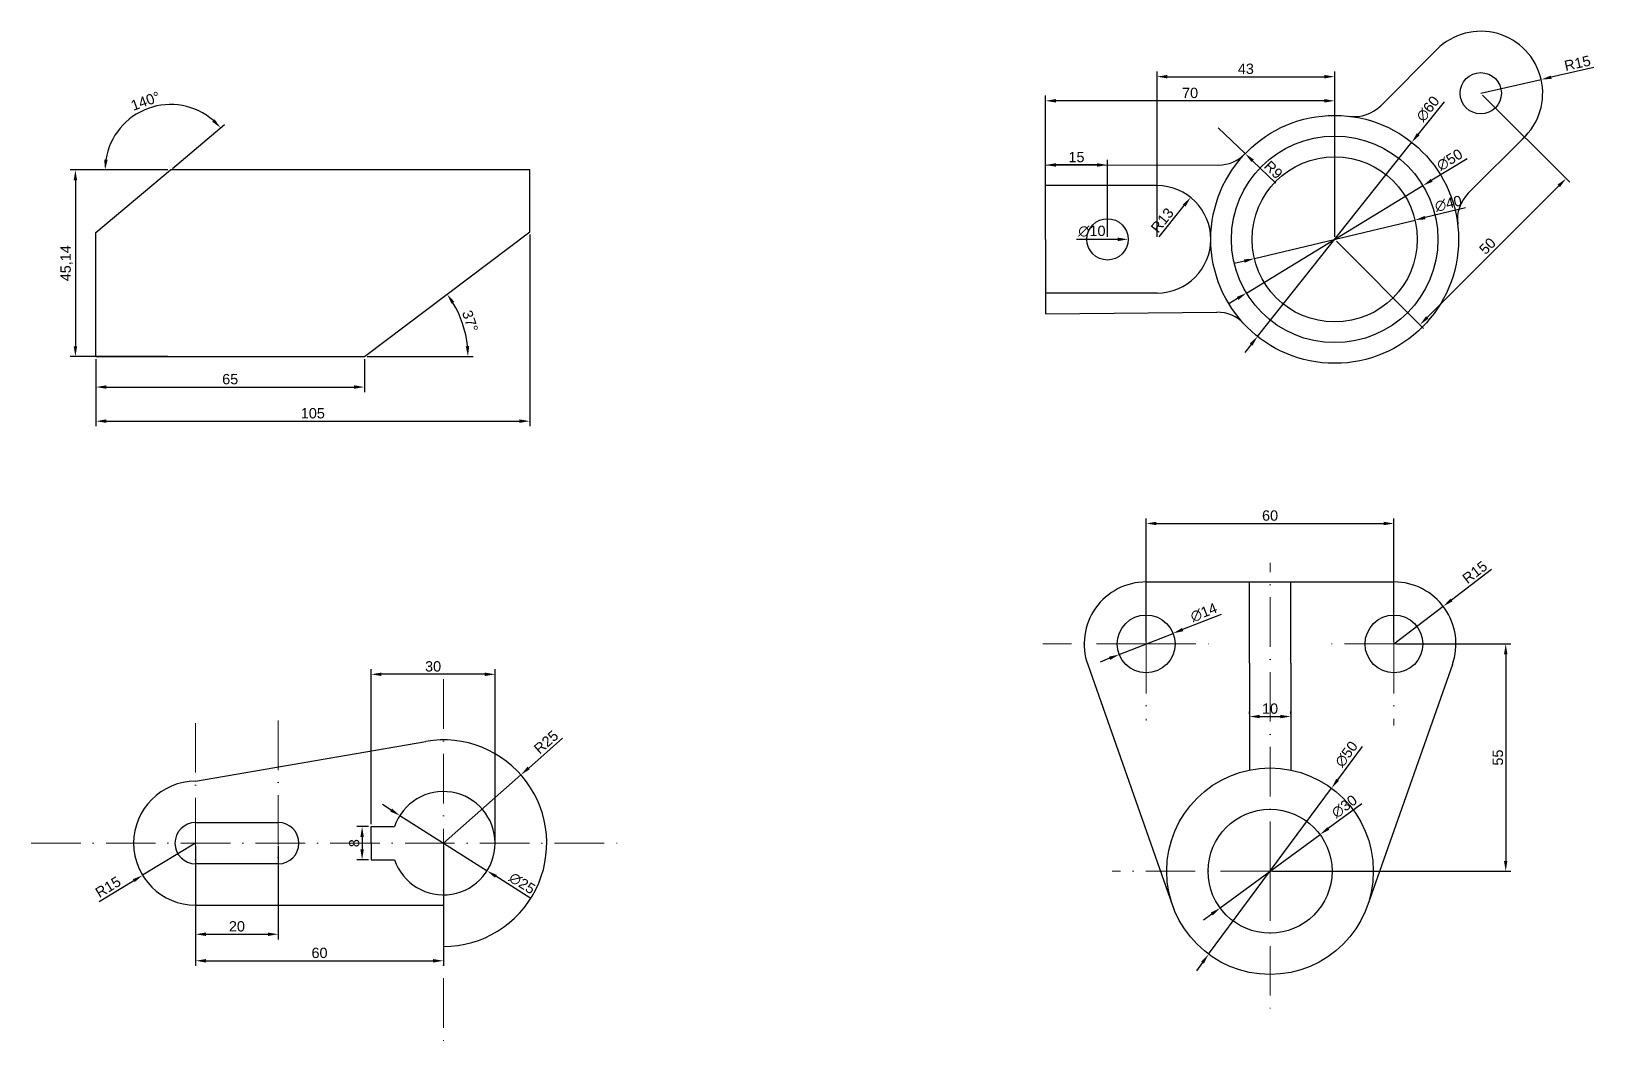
# Model space of a CAD drawing. Header units: millimetres. Extents: x 2742 to 3251, y 847 to 2358.
# Drawn here: x 2748.1 to 3126.3, y 1540.3 to 1786.3 of the extents above; entities that cross this region are included whole.
import ezdxf

# ---------------------------------------------------------------- set-up
doc = ezdxf.new("R2010")
doc.units = ezdxf.units.MM
doc.linetypes.add('ACAD_ISO10W100', pattern=[18, 12, -3, 0, -3])
doc.layers.add('eksen çizgisi', color=1, linetype='ACAD_ISO10W100', lineweight=15)
doc.layers.add('ölçülendirme', color=2, linetype='Continuous', lineweight=15)
doc.styles.get("Standard").update_dxf_attribs({"font": 'arial.ttf'})
doc.dimstyles.new('ISO-25', dxfattribs={"dimtxt": 2.5, "dimasz": 2.5, "dimexe": 1.25, "dimexo": 0.625, "dimtad": 1, "dimtxsty": 'Standard', "dimcen": 2.5, "dimadec": 0, "dimazin": 0, "dimtfac": 1, "dimtmove": 0, "dimatfit": 3, "dimfxl": 1, "dimarcsym": 0})

# ---------------------------------------------------------------- blocks, each defined once
blk = doc.blocks.new('*D230')
at = {"layer": 'Defpoints', "color": 0, "transparency": 16777216}
for p in [(2868.73, 1737.72), (2853.21, 1712.93), (2763.73, 1707.58), (2828.73, 1707.58), (2828.73, 1707.58)]:
    blk.add_point(p, dxfattribs=at)
at = {"layer": 'ölçülendirme', "color": 0, "lineweight": -2, "transparency": 16777216}
blk.add_line((2829.36, 1707.58), (2855.04, 1707.58), dxfattribs=at)
blk.add_arc((2828.73, 1707.58), 25.06, 5.7185, 31.2815, dxfattribs=at)
at = {"layer": 'ölçülendirme', "color": 0, "transparency": 16777216}
for points in [[(2849.8, 1720.36), (2850.49, 1720.83), (2848.75, 1722.66)], [(2854.08, 1710.1), (2853.25, 1710.06), (2853.79, 1707.58)]]:
    blk.add_solid(points, dxfattribs=at)
at = {"layer": 'ölçülendirme', "color": 0, "transparency": 16777216, "insert": (2854.3, 1716.14), "char_height": 2.5, "attachment_point": 5, "rotation": 288.5}
blk.add_mtext('37°', dxfattribs=at)
blk = doc.blocks.new('*D231')
at = {"layer": 'Defpoints', "color": 0, "transparency": 16777216}
for p in [(2782.7, 1768.54), (2781.78, 1752.72), (2781.78, 1752.72), (2868.73, 1752.72), (2763.73, 1737.58)]:
    blk.add_point(p, dxfattribs=at)
at = {"layer": 'ölçülendirme', "color": 0, "lineweight": -2, "transparency": 16777216}
for p, q in [((2782.26, 1753.12), (2794.88, 1763.71)), ((2781.15, 1752.72), (2764.68, 1752.72))]:
    blk.add_line(p, q, dxfattribs=at)
blk.add_arc((2781.78, 1752.72), 15.85, 49.0491, 170.9509, dxfattribs=at)
at = {"layer": 'ölçülendirme', "color": 0, "transparency": 16777216}
for points in [[(2792.46, 1764.98), (2791.87, 1764.4), (2793.92, 1762.91)], [(2766.55, 1755.18), (2765.72, 1755.25), (2765.93, 1752.72)]]:
    blk.add_solid(points, dxfattribs=at)
at = {"layer": 'ölçülendirme', "color": 0, "transparency": 16777216, "insert": (2775.71, 1769.4), "char_height": 2.5, "attachment_point": 5, "rotation": 20}
blk.add_mtext('140°', dxfattribs=at)
blk = doc.blocks.new('*D232')
at = {"layer": 'Defpoints', "color": 0, "transparency": 16777216}
for p in [(2781.78, 1752.72), (2758.75, 1707.58), (2781.78, 1707.58)]:
    blk.add_point(p, dxfattribs=at)
at = {"layer": 'ölçülendirme', "color": 0, "lineweight": -2, "transparency": 16777216}
for p, q in [((2781.15, 1752.72), (2757.5, 1752.72)), ((2758.75, 1750.22), (2758.75, 1710.08)), ((2781.15, 1707.58), (2757.5, 1707.58))]:
    blk.add_line(p, q, dxfattribs=at)
at = {"layer": 'ölçülendirme', "color": 0, "transparency": 16777216}
for points in [[(2758.33, 1750.22), (2759.17, 1750.22), (2758.75, 1752.72)], [(2758.33, 1710.08), (2759.17, 1710.08), (2758.75, 1707.58)]]:
    blk.add_solid(points, dxfattribs=at)
at = {"layer": 'ölçülendirme', "color": 0, "transparency": 16777216, "insert": (2756.62, 1730.15), "char_height": 2.5, "attachment_point": 5, "rotation": 90}
blk.add_mtext('45,14', dxfattribs=at)
blk = doc.blocks.new('*D143')
at = {"layer": 'Defpoints', "color": 0, "transparency": 16777216}
for p in [(2763.73, 1707.58), (2828.73, 1707.58), (2828.73, 1700.19)]:
    blk.add_point(p, dxfattribs=at)
at = {"layer": 'ölçülendirme', "color": 0, "lineweight": -2, "transparency": 16777216}
for p, q in [((2763.73, 1706.96), (2763.73, 1698.94)), ((2828.73, 1706.96), (2828.73, 1698.94)), ((2766.23, 1700.19), (2826.23, 1700.19))]:
    blk.add_line(p, q, dxfattribs=at)
at = {"layer": 'ölçülendirme', "color": 0, "transparency": 16777216}
for points in [[(2766.23, 1700.61), (2766.23, 1699.78), (2763.73, 1700.19)], [(2826.23, 1700.61), (2826.23, 1699.78), (2828.73, 1700.19)]]:
    blk.add_solid(points, dxfattribs=at)
at = {"layer": 'ölçülendirme', "color": 0, "transparency": 16777216, "insert": (2796.23, 1702.09), "char_height": 2.5, "attachment_point": 5}
blk.add_mtext('65', dxfattribs=at)
blk = doc.blocks.new('*D144')
at = {"layer": 'Defpoints', "color": 0, "transparency": 16777216}
for p in [(2868.73, 1737.72), (2763.73, 1707.58), (2868.73, 1691.94)]:
    blk.add_point(p, dxfattribs=at)
at = {"layer": 'ölçülendirme', "color": 0, "lineweight": -2, "transparency": 16777216}
for p, q in [((2868.73, 1737.1), (2868.73, 1690.69)), ((2763.73, 1706.96), (2763.73, 1690.69)), ((2766.23, 1691.94), (2866.23, 1691.94))]:
    blk.add_line(p, q, dxfattribs=at)
at = {"layer": 'ölçülendirme', "color": 0, "transparency": 16777216}
for points in [[(2766.23, 1692.36), (2766.23, 1691.52), (2763.73, 1691.94)], [(2866.23, 1692.36), (2866.23, 1691.52), (2868.73, 1691.94)]]:
    blk.add_solid(points, dxfattribs=at)
at = {"layer": 'ölçülendirme', "color": 0, "transparency": 16777216, "insert": (2816.23, 1693.84), "char_height": 2.5, "attachment_point": 5}
blk.add_mtext('105', dxfattribs=at)
blk = doc.blocks.new('*D233')
at = {"layer": 'Defpoints', "color": 0, "transparency": 16777216}
for p in [(2787.85, 1589.81), (2775.02, 1582.04)]:
    blk.add_point(p, dxfattribs=at)
at = {"layer": 'ölçülendirme', "color": 0, "lineweight": -2, "transparency": 16777216}
for p, q in [((2787.85, 1589.81), (2775.02, 1582.04)), ((2764.54, 1575.7), (2772.88, 1580.75))]:
    blk.add_line(p, q, dxfattribs=at)
at = {"layer": 'ölçülendirme', "color": 0, "transparency": 16777216}
blk.add_solid([(2772.66, 1581.1), (2773.1, 1580.39), (2775.02, 1582.04)], dxfattribs=at)
at = {"layer": 'ölçülendirme', "color": 0, "transparency": 16777216, "insert": (2766.66, 1579.2), "char_height": 2.5, "attachment_point": 5, "rotation": 31.1814}
blk.add_mtext('R15', dxfattribs=at)
blk = doc.blocks.new('*D234')
at = {"layer": 'Defpoints', "color": 0, "transparency": 16777216}
for p in [(2866.6, 1606.34), (2847.85, 1589.81)]:
    blk.add_point(p, dxfattribs=at)
at = {"layer": 'ölçülendirme', "color": 0, "lineweight": -2, "transparency": 16777216}
for p, q in [((2876.69, 1615.24), (2868.48, 1608)), ((2847.85, 1589.81), (2866.6, 1606.34))]:
    blk.add_line(p, q, dxfattribs=at)
at = {"layer": 'ölçülendirme', "color": 0, "transparency": 16777216}
blk.add_solid([(2868.2, 1608.31), (2868.75, 1607.69), (2866.6, 1606.34)], dxfattribs=at)
at = {"layer": 'ölçülendirme', "color": 0, "transparency": 16777216, "insert": (2872.71, 1614.27), "char_height": 2.5, "attachment_point": 5, "rotation": 41.4147}
blk.add_mtext('R25', dxfattribs=at)
blk = doc.blocks.new('*D235')
at = {"layer": 'Defpoints', "color": 0, "transparency": 16777216}
for p in [(2837.29, 1596.49), (2858.42, 1583.13)]:
    blk.add_point(p, dxfattribs=at)
at = {"layer": 'ölçülendirme', "color": 0, "lineweight": -2, "transparency": 16777216}
for p, q in [((2835.17, 1597.82), (2833.06, 1599.16)), ((2837.29, 1596.49), (2858.42, 1583.13)), ((2869.04, 1576.41), (2860.53, 1581.79))]:
    blk.add_line(p, q, dxfattribs=at)
at = {"layer": 'ölçülendirme', "color": 0, "transparency": 16777216}
for points in [[(2835.4, 1598.18), (2834.95, 1597.47), (2837.29, 1596.49)], [(2860.75, 1582.14), (2860.31, 1581.44), (2858.42, 1583.13)]]:
    blk.add_solid(points, dxfattribs=at)
at = {"layer": 'ölçülendirme', "color": 0, "transparency": 16777216, "insert": (2866.9, 1580.1), "char_height": 2.5, "attachment_point": 5, "rotation": 327.6919}
blk.add_mtext('∅25', dxfattribs=at)
blk = doc.blocks.new('*D236')
at = {"layer": 'Defpoints', "color": 0, "transparency": 16777216}
for p in [(2787.85, 1589.81), (2807.85, 1589.81), (2807.85, 1567.77)]:
    blk.add_point(p, dxfattribs=at)
at = {"layer": 'ölçülendirme', "color": 0, "lineweight": -2, "transparency": 16777216}
for p, q in [((2787.85, 1589.18), (2787.85, 1566.52)), ((2807.85, 1589.18), (2807.85, 1566.52)), ((2790.35, 1567.77), (2805.35, 1567.77))]:
    blk.add_line(p, q, dxfattribs=at)
at = {"layer": 'ölçülendirme', "color": 0, "transparency": 16777216}
for points in [[(2790.35, 1568.19), (2790.35, 1567.35), (2787.85, 1567.77)], [(2805.35, 1568.19), (2805.35, 1567.35), (2807.85, 1567.77)]]:
    blk.add_solid(points, dxfattribs=at)
at = {"layer": 'ölçülendirme', "color": 0, "transparency": 16777216, "insert": (2797.85, 1569.67), "char_height": 2.5, "attachment_point": 5}
blk.add_mtext('20', dxfattribs=at)
blk = doc.blocks.new('*D237')
at = {"layer": 'Defpoints', "color": 0, "transparency": 16777216}
for p in [(2787.85, 1589.81), (2847.85, 1589.81), (2847.85, 1561.35)]:
    blk.add_point(p, dxfattribs=at)
at = {"layer": 'ölçülendirme', "color": 0, "lineweight": -2, "transparency": 16777216}
for p, q in [((2787.85, 1589.18), (2787.85, 1560.1)), ((2847.85, 1589.18), (2847.85, 1560.1)), ((2790.35, 1561.35), (2845.35, 1561.35))]:
    blk.add_line(p, q, dxfattribs=at)
at = {"layer": 'ölçülendirme', "color": 0, "transparency": 16777216}
for points in [[(2790.35, 1561.76), (2790.35, 1560.93), (2787.85, 1561.35)], [(2845.35, 1561.76), (2845.35, 1560.93), (2847.85, 1561.35)]]:
    blk.add_solid(points, dxfattribs=at)
at = {"layer": 'ölçülendirme', "color": 0, "transparency": 16777216, "insert": (2817.85, 1563.25), "char_height": 2.5, "attachment_point": 5}
blk.add_mtext('60', dxfattribs=at)
blk = doc.blocks.new('*D238')
at = {"layer": 'Defpoints', "color": 0, "transparency": 16777216}
for p in [(2830.35, 1593.81), (2828.15, 1585.81), (2830.35, 1585.81)]:
    blk.add_point(p, dxfattribs=at)
at = {"layer": 'ölçülendirme', "color": 0, "lineweight": -2, "transparency": 16777216}
for p, q in [((2829.73, 1593.81), (2826.9, 1593.81)), ((2828.15, 1591.31), (2828.15, 1588.31)), ((2829.73, 1585.81), (2826.9, 1585.81))]:
    blk.add_line(p, q, dxfattribs=at)
at = {"layer": 'ölçülendirme', "color": 0, "transparency": 16777216}
for points in [[(2827.74, 1591.31), (2828.57, 1591.31), (2828.15, 1593.81)], [(2827.74, 1588.31), (2828.57, 1588.31), (2828.15, 1585.81)]]:
    blk.add_solid(points, dxfattribs=at)
at = {"layer": 'ölçülendirme', "color": 0, "transparency": 16777216, "insert": (2826.25, 1589.81), "char_height": 2.5, "attachment_point": 5, "rotation": 90}
blk.add_mtext('8', dxfattribs=at)
blk = doc.blocks.new('*D160')
at = {"layer": 'Defpoints', "color": 0, "transparency": 16777216}
for p in [(2830.35, 1630.68), (2830.35, 1593.81), (2860.35, 1589.81)]:
    blk.add_point(p, dxfattribs=at)
at = {"layer": 'ölçülendirme', "color": 0, "lineweight": -2, "transparency": 16777216}
for p, q in [((2830.35, 1594.43), (2830.35, 1631.93)), ((2857.85, 1630.68), (2832.85, 1630.68)), ((2860.35, 1590.43), (2860.35, 1631.93))]:
    blk.add_line(p, q, dxfattribs=at)
at = {"layer": 'ölçülendirme', "color": 0, "transparency": 16777216}
for points in [[(2832.85, 1631.1), (2832.85, 1630.26), (2830.35, 1630.68)], [(2857.85, 1631.1), (2857.85, 1630.26), (2860.35, 1630.68)]]:
    blk.add_solid(points, dxfattribs=at)
at = {"layer": 'ölçülendirme', "color": 0, "transparency": 16777216, "insert": (2845.35, 1632.58), "char_height": 2.5, "attachment_point": 5}
blk.add_mtext('30', dxfattribs=at)
blk = doc.blocks.new('*D247')
at = {"layer": 'Defpoints', "color": 0, "transparency": 16777216}
for p in [(3113.59, 1774.61), (3098.96, 1771.29)]:
    blk.add_point(p, dxfattribs=at)
at = {"layer": 'ölçülendirme', "color": 0, "lineweight": -2, "transparency": 16777216}
for p, q in [((3098.96, 1771.29), (3113.59, 1774.61)), ((3126.32, 1777.5), (3116.03, 1775.17))]:
    blk.add_line(p, q, dxfattribs=at)
at = {"layer": 'ölçülendirme', "color": 0, "transparency": 16777216}
blk.add_solid([(3115.93, 1775.57), (3116.12, 1774.76), (3113.59, 1774.61)], dxfattribs=at)
at = {"layer": 'ölçülendirme', "color": 0, "transparency": 16777216, "insert": (3122.37, 1778.55), "char_height": 2.5, "attachment_point": 5, "rotation": 12.7895}
blk.add_mtext('R15', dxfattribs=at)
blk = doc.blocks.new('*D248')
at = {"layer": 'Defpoints', "color": 0, "transparency": 16777216}
for p in [(3028.74, 1746.08), (3020.6, 1735.94)]:
    blk.add_point(p, dxfattribs=at)
at = {"layer": 'ölçülendirme', "color": 0, "lineweight": -2, "transparency": 16777216}
blk.add_line((3021.09, 1736.54), (3027.17, 1744.13), dxfattribs=at)
at = {"layer": 'ölçülendirme', "color": 0, "transparency": 16777216}
blk.add_solid([(3026.85, 1744.39), (3027.5, 1743.87), (3028.74, 1746.08)], dxfattribs=at)
at = {"layer": 'ölçülendirme', "color": 0, "transparency": 16777216, "insert": (3021.87, 1740.55), "char_height": 2.5, "attachment_point": 5, "rotation": 51.2766}
blk.add_mtext('R13', dxfattribs=at)
blk = doc.blocks.new('*D249')
at = {"layer": 'Defpoints', "color": 0, "transparency": 16777216}
for p in [(3035.43, 1762.91), (3041.93, 1756.68)]:
    blk.add_point(p, dxfattribs=at)
at = {"layer": 'ölçülendirme', "color": 0, "lineweight": -2, "transparency": 16777216}
for p, q in [((3035.43, 1762.91), (3041.93, 1756.68)), ((3049.36, 1749.57), (3043.74, 1754.95))]:
    blk.add_line(p, q, dxfattribs=at)
at = {"layer": 'ölçülendirme', "color": 0, "transparency": 16777216}
blk.add_solid([(3044.03, 1755.25), (3043.45, 1754.65), (3041.93, 1756.68)], dxfattribs=at)
at = {"layer": 'ölçülendirme', "color": 0, "transparency": 16777216, "insert": (3048.77, 1752.77), "char_height": 2.5, "attachment_point": 5, "rotation": 316.2499}
blk.add_mtext('R9', dxfattribs=at)
blk = doc.blocks.new('*D250')
at = {"layer": 'Defpoints', "color": 0, "transparency": 16777216}
for p in [(3003.6, 1735.94), (3013.6, 1735.94)]:
    blk.add_point(p, dxfattribs=at)
at = {"layer": 'ölçülendirme', "color": 0, "lineweight": -2, "transparency": 16777216}
blk.add_line((3001.06, 1735.94), (3011.1, 1735.94), dxfattribs=at)
at = {"layer": 'ölçülendirme', "color": 0, "transparency": 16777216}
blk.add_solid([(3011.1, 1736.35), (3011.1, 1735.52), (3013.6, 1735.94)], dxfattribs=at)
at = {"layer": 'ölçülendirme', "color": 0, "transparency": 16777216, "insert": (3004.83, 1737.91), "char_height": 2.5, "attachment_point": 5}
blk.add_mtext('∅10', dxfattribs=at)
blk = doc.blocks.new('*D251')
at = {"layer": 'Defpoints', "color": 0, "transparency": 16777216}
for p in [(3083.05, 1740.61), (3044.16, 1731.27)]:
    blk.add_point(p, dxfattribs=at)
at = {"layer": 'ölçülendirme', "color": 0, "lineweight": -2, "transparency": 16777216}
for p, q in [((3044.16, 1731.27), (3083.05, 1740.61)), ((3095.25, 1743.53), (3085.48, 1741.19)), ((3041.73, 1730.68), (3039.3, 1730.1))]:
    blk.add_line(p, q, dxfattribs=at)
at = {"layer": 'ölçülendirme', "color": 0, "transparency": 16777216}
for points in [[(3085.39, 1741.6), (3085.58, 1740.78), (3083.05, 1740.61)], [(3041.63, 1731.09), (3041.82, 1730.28), (3044.16, 1731.27)]]:
    blk.add_solid(points, dxfattribs=at)
at = {"layer": 'ölçülendirme', "color": 0, "transparency": 16777216, "insert": (3091.12, 1744.57), "char_height": 2.5, "attachment_point": 5, "rotation": 13.5021}
blk.add_mtext('∅40', dxfattribs=at)
blk = doc.blocks.new('*D252')
at = {"layer": 'Defpoints', "color": 0, "transparency": 16777216}
for p in [(3084.97, 1748.93), (3042.24, 1722.95)]:
    blk.add_point(p, dxfattribs=at)
at = {"layer": 'ölçülendirme', "color": 0, "lineweight": -2, "transparency": 16777216}
for p, q in [((3095.68, 1755.44), (3087.1, 1750.22)), ((3042.24, 1722.95), (3084.97, 1748.93)), ((3040.11, 1721.65), (3037.97, 1720.35))]:
    blk.add_line(p, q, dxfattribs=at)
at = {"layer": 'ölçülendirme', "color": 0, "transparency": 16777216}
for points in [[(3086.89, 1750.58), (3087.32, 1749.87), (3084.97, 1748.93)], [(3039.89, 1722), (3040.32, 1721.29), (3042.24, 1722.95)]]:
    blk.add_solid(points, dxfattribs=at)
at = {"layer": 'ölçülendirme', "color": 0, "transparency": 16777216, "insert": (3091.44, 1755.17), "char_height": 2.5, "attachment_point": 5, "rotation": 31.3024}
blk.add_mtext('∅50', dxfattribs=at)
blk = doc.blocks.new('*D253')
at = {"layer": 'Defpoints', "color": 0, "transparency": 16777216}
for p in [(3082.27, 1759.42), (3044.94, 1712.45)]:
    blk.add_point(p, dxfattribs=at)
at = {"layer": 'ölçülendirme', "color": 0, "lineweight": -2, "transparency": 16777216}
for p, q in [((3090.07, 1769.24), (3083.82, 1761.38)), ((3044.94, 1712.45), (3082.27, 1759.42)), ((3043.38, 1710.49), (3041.83, 1708.54))]:
    blk.add_line(p, q, dxfattribs=at)
at = {"layer": 'ölçülendirme', "color": 0, "transparency": 16777216}
for points in [[(3083.5, 1761.64), (3084.15, 1761.12), (3082.27, 1759.42)], [(3043.06, 1710.75), (3043.71, 1710.23), (3044.94, 1712.45)]]:
    blk.add_solid(points, dxfattribs=at)
at = {"layer": 'ölçülendirme', "color": 0, "transparency": 16777216, "insert": (3086.18, 1767.52), "char_height": 2.5, "attachment_point": 5, "rotation": 51.5267}
blk.add_mtext('∅60', dxfattribs=at)
blk = doc.blocks.new('*D148')
at = {"layer": 'Defpoints', "color": 0, "transparency": 16777216}
for p in [(3098.96, 1771.29), (3119.61, 1750.64), (3063.6, 1735.94)]:
    blk.add_point(p, dxfattribs=at)
at = {"layer": 'ölçülendirme', "color": 0, "lineweight": -2, "transparency": 16777216}
for p, q in [((3099.4, 1770.85), (3120.5, 1749.76)), ((3086.02, 1717.05), (3117.84, 1748.87)), ((3064.05, 1735.49), (3085.14, 1714.4))]:
    blk.add_line(p, q, dxfattribs=at)
at = {"layer": 'ölçülendirme', "color": 0, "transparency": 16777216}
for points in [[(3117.55, 1749.17), (3118.14, 1748.58), (3119.61, 1750.64)], [(3085.73, 1717.35), (3086.32, 1716.76), (3084.26, 1715.28)]]:
    blk.add_solid(points, dxfattribs=at)
at = {"layer": 'ölçülendirme', "color": 0, "transparency": 16777216, "insert": (3100.59, 1734.31), "char_height": 2.5, "attachment_point": 5, "rotation": 45}
blk.add_mtext('50', dxfattribs=at)
blk = doc.blocks.new('*D254')
at = {"layer": 'Defpoints', "color": 0, "transparency": 16777216}
for p in [(2993.6, 1753.93), (2993.6, 1735.94), (3008.6, 1735.94)]:
    blk.add_point(p, dxfattribs=at)
at = {"layer": 'ölçülendirme', "color": 0, "lineweight": -2, "transparency": 16777216}
for p, q in [((2993.6, 1736.56), (2993.6, 1755.18)), ((3008.6, 1736.56), (3008.6, 1755.18)), ((3006.1, 1753.93), (2996.1, 1753.93))]:
    blk.add_line(p, q, dxfattribs=at)
at = {"layer": 'ölçülendirme', "color": 0, "transparency": 16777216}
for points in [[(2996.1, 1754.35), (2996.1, 1753.52), (2993.6, 1753.93)], [(3006.1, 1754.35), (3006.1, 1753.52), (3008.6, 1753.93)]]:
    blk.add_solid(points, dxfattribs=at)
at = {"layer": 'ölçülendirme', "color": 0, "transparency": 16777216, "insert": (3001.1, 1755.83), "char_height": 2.5, "attachment_point": 5}
blk.add_mtext('15', dxfattribs=at)
blk = doc.blocks.new('*D149')
at = {"layer": 'Defpoints', "color": 0, "transparency": 16777216}
for p in [(2993.6, 1769.46), (2993.6, 1735.94), (3063.6, 1735.94)]:
    blk.add_point(p, dxfattribs=at)
at = {"layer": 'ölçülendirme', "color": 0, "lineweight": -2, "transparency": 16777216}
for p, q in [((2993.6, 1736.56), (2993.6, 1770.71)), ((3063.6, 1736.56), (3063.6, 1770.71)), ((3061.1, 1769.46), (2996.1, 1769.46))]:
    blk.add_line(p, q, dxfattribs=at)
at = {"layer": 'ölçülendirme', "color": 0, "transparency": 16777216}
for points in [[(2996.1, 1769.88), (2996.1, 1769.04), (2993.6, 1769.46)], [(3061.1, 1769.88), (3061.1, 1769.04), (3063.6, 1769.46)]]:
    blk.add_solid(points, dxfattribs=at)
at = {"layer": 'ölçülendirme', "color": 0, "transparency": 16777216, "insert": (3028.6, 1771.36), "char_height": 2.5, "attachment_point": 5}
blk.add_mtext('70', dxfattribs=at)
blk = doc.blocks.new('*D150')
at = {"layer": 'Defpoints', "color": 0, "transparency": 16777216}
for p in [(3063.6, 1775.3), (3020.6, 1735.94), (3063.6, 1735.94)]:
    blk.add_point(p, dxfattribs=at)
at = {"layer": 'ölçülendirme', "color": 0, "lineweight": -2, "transparency": 16777216}
for p, q in [((3020.6, 1736.56), (3020.6, 1776.55)), ((3023.1, 1775.3), (3061.1, 1775.3)), ((3063.6, 1736.56), (3063.6, 1776.55))]:
    blk.add_line(p, q, dxfattribs=at)
at = {"layer": 'ölçülendirme', "color": 0, "transparency": 16777216}
for points in [[(3023.1, 1775.72), (3023.1, 1774.88), (3020.6, 1775.3)], [(3061.1, 1775.72), (3061.1, 1774.88), (3063.6, 1775.3)]]:
    blk.add_solid(points, dxfattribs=at)
at = {"layer": 'ölçülendirme', "color": 0, "transparency": 16777216, "insert": (3042.1, 1777.2), "char_height": 2.5, "attachment_point": 5}
blk.add_mtext('43', dxfattribs=at)
blk = doc.blocks.new('*D255')
at = {"layer": 'Defpoints', "color": 0, "transparency": 16777216}
for p in [(3077.96, 1667.17), (3017.96, 1638.03), (3077.96, 1638.03)]:
    blk.add_point(p, dxfattribs=at)
at = {"layer": 'ölçülendirme', "color": 0, "lineweight": -2, "transparency": 16777216}
for p, q in [((3017.96, 1638.65), (3017.96, 1668.42)), ((3077.96, 1638.65), (3077.96, 1668.42)), ((3020.46, 1667.17), (3075.46, 1667.17))]:
    blk.add_line(p, q, dxfattribs=at)
at = {"layer": 'ölçülendirme', "color": 0, "transparency": 16777216}
for points in [[(3020.46, 1667.59), (3020.46, 1666.76), (3017.96, 1667.17)], [(3075.46, 1667.59), (3075.46, 1666.76), (3077.96, 1667.17)]]:
    blk.add_solid(points, dxfattribs=at)
at = {"layer": 'ölçülendirme', "color": 0, "transparency": 16777216, "insert": (3047.96, 1669.08), "char_height": 2.5, "attachment_point": 5}
blk.add_mtext('60', dxfattribs=at)
blk = doc.blocks.new('*D256')
at = {"layer": 'Defpoints', "color": 0, "transparency": 16777216}
for p in [(3077.96, 1638.03), (3047.96, 1583.03), (3105.01, 1583.03)]:
    blk.add_point(p, dxfattribs=at)
at = {"layer": 'ölçülendirme', "color": 0, "lineweight": -2, "transparency": 16777216}
for p, q in [((3078.58, 1638.03), (3106.26, 1638.03)), ((3105.01, 1635.53), (3105.01, 1585.53)), ((3048.58, 1583.03), (3106.26, 1583.03))]:
    blk.add_line(p, q, dxfattribs=at)
at = {"layer": 'ölçülendirme', "color": 0, "transparency": 16777216}
for points in [[(3104.59, 1635.53), (3105.42, 1635.53), (3105.01, 1638.03)], [(3104.59, 1585.53), (3105.42, 1585.53), (3105.01, 1583.03)]]:
    blk.add_solid(points, dxfattribs=at)
at = {"layer": 'ölçülendirme', "color": 0, "transparency": 16777216, "insert": (3103.11, 1610.53), "char_height": 2.5, "attachment_point": 5, "rotation": 90}
blk.add_mtext('55', dxfattribs=at)
blk = doc.blocks.new('*D257')
at = {"layer": 'Defpoints', "color": 0, "transparency": 16777216}
for p in [(3024.47, 1640.59), (3011.44, 1635.46)]:
    blk.add_point(p, dxfattribs=at)
at = {"layer": 'ölçülendirme', "color": 0, "lineweight": -2, "transparency": 16777216}
for p, q in [((3036.14, 1645.18), (3026.8, 1641.5)), ((3011.44, 1635.46), (3024.47, 1640.59)), ((3009.12, 1634.55), (3006.79, 1633.63))]:
    blk.add_line(p, q, dxfattribs=at)
at = {"layer": 'ölçülendirme', "color": 0, "transparency": 16777216}
for points in [[(3026.65, 1641.89), (3026.95, 1641.11), (3024.47, 1640.59)], [(3008.96, 1634.94), (3009.27, 1634.16), (3011.44, 1635.46)]]:
    blk.add_solid(points, dxfattribs=at)
at = {"layer": 'ölçülendirme', "color": 0, "transparency": 16777216, "insert": (3031.91, 1645.63), "char_height": 2.5, "attachment_point": 5, "rotation": 21.4718}
blk.add_mtext('∅14', dxfattribs=at)
blk = doc.blocks.new('*D258')
at = {"layer": 'Defpoints', "color": 0, "transparency": 16777216}
for p in [(3060.05, 1591.9), (3035.87, 1574.15)]:
    blk.add_point(p, dxfattribs=at)
at = {"layer": 'ölçülendirme', "color": 0, "lineweight": -2, "transparency": 16777216}
for p, q in [((3070.16, 1599.33), (3062.06, 1593.38)), ((3035.87, 1574.15), (3060.05, 1591.9)), ((3033.85, 1572.67), (3031.84, 1571.19))]:
    blk.add_line(p, q, dxfattribs=at)
at = {"layer": 'ölçülendirme', "color": 0, "transparency": 16777216}
for points in [[(3061.82, 1593.72), (3062.31, 1593.05), (3060.05, 1591.9)], [(3033.61, 1573), (3034.1, 1572.33), (3035.87, 1574.15)]]:
    blk.add_solid(points, dxfattribs=at)
at = {"layer": 'ölçülendirme', "color": 0, "transparency": 16777216, "insert": (3065.95, 1598.68), "char_height": 2.5, "attachment_point": 5, "rotation": 36.2912}
blk.add_mtext('∅30', dxfattribs=at)
blk = doc.blocks.new('*D259')
at = {"layer": 'Defpoints', "color": 0, "transparency": 16777216}
for p in [(3062.83, 1603.12), (3033.09, 1562.93)]:
    blk.add_point(p, dxfattribs=at)
at = {"layer": 'ölçülendirme', "color": 0, "lineweight": -2, "transparency": 16777216}
for p, q in [((3070.29, 1613.21), (3064.31, 1605.13)), ((3033.09, 1562.93), (3062.83, 1603.12)), ((3031.6, 1560.92), (3030.11, 1558.91))]:
    blk.add_line(p, q, dxfattribs=at)
at = {"layer": 'ölçülendirme', "color": 0, "transparency": 16777216}
for points in [[(3063.98, 1605.38), (3064.65, 1604.88), (3062.83, 1603.12)], [(3031.27, 1561.17), (3031.94, 1560.67), (3033.09, 1562.93)]]:
    blk.add_solid(points, dxfattribs=at)
at = {"layer": 'ölçülendirme', "color": 0, "transparency": 16777216, "insert": (3066.46, 1611.35), "char_height": 2.5, "attachment_point": 5, "rotation": 53.5042}
blk.add_mtext('∅50', dxfattribs=at)
blk = doc.blocks.new('*D260')
at = {"layer": 'Defpoints', "color": 0, "transparency": 16777216}
for p in [(3042.96, 1620.46), (3052.96, 1620.46), (3052.96, 1620.46)]:
    blk.add_point(p, dxfattribs=at)
at = {"layer": 'ölçülendirme', "color": 0, "lineweight": -2, "transparency": 16777216}
for p, q in [((3042.96, 1621.08), (3042.96, 1621.71)), ((3045.46, 1620.46), (3050.46, 1620.46)), ((3052.96, 1621.08), (3052.96, 1621.71))]:
    blk.add_line(p, q, dxfattribs=at)
at = {"layer": 'ölçülendirme', "color": 0, "transparency": 16777216}
for points in [[(3045.46, 1620.87), (3045.46, 1620.04), (3042.96, 1620.46)], [(3050.46, 1620.87), (3050.46, 1620.04), (3052.96, 1620.46)]]:
    blk.add_solid(points, dxfattribs=at)
at = {"layer": 'ölçülendirme', "color": 0, "transparency": 16777216, "insert": (3047.96, 1622.36), "char_height": 2.5, "attachment_point": 5}
blk.add_mtext('10', dxfattribs=at)
blk = doc.blocks.new('*D261')
at = {"layer": 'Defpoints', "color": 0, "transparency": 16777216}
for p in [(3089.88, 1647.13), (3077.96, 1638.03)]:
    blk.add_point(p, dxfattribs=at)
at = {"layer": 'ölçülendirme', "color": 0, "lineweight": -2, "transparency": 16777216}
for p, q in [((3101.57, 1656.06), (3091.87, 1648.65)), ((3077.96, 1638.03), (3089.88, 1647.13))]:
    blk.add_line(p, q, dxfattribs=at)
at = {"layer": 'ölçülendirme', "color": 0, "transparency": 16777216}
blk.add_solid([(3091.61, 1648.98), (3092.12, 1648.31), (3089.88, 1647.13)], dxfattribs=at)
at = {"layer": 'ölçülendirme', "color": 0, "transparency": 16777216, "insert": (3097.54, 1655.37), "char_height": 2.5, "attachment_point": 5, "rotation": 37.3663}
blk.add_mtext('R15', dxfattribs=at)

msp = doc.modelspace()

# ---------------------------------------------------------------- linework, layer by layer
for p, q in [((3074.735, 1768.28), (3088.354, 1781.899)), ((3095.946, 1747.086), (3110.032, 1761.172)), ((2763.734, 1737.58), (2781.779, 1752.722)), ((2868.734, 1752.722), (2781.779, 1752.722)), ((2868.734, 1737.722), (2868.734, 1752.722)), ((2993.605, 1735.937), (2993.605, 1753.937)), ((2993.605, 1753.937), (3035.426, 1753.906)), ((3020.605, 1748.937), (2993.605, 1748.937)), ((2763.734, 1707.58), (2763.734, 1737.58)), ((2828.734, 1707.58), (2868.734, 1737.722)), ((2993.605, 1735.937), (2993.605, 1717.937)), ((3020.605, 1722.937), (2993.605, 1722.937)), ((2993.605, 1717.937), (3035.044, 1718.295)), ((2763.734, 1707.58), (2828.734, 1707.58)), ((3017.957, 1653.025), (3077.957, 1653.025)), ((3042.957, 1633.393), (3042.957, 1653.025)), ((3052.957, 1633.393), (3052.957, 1653.025)), ((3003.811, 1633.036), (3024.38, 1574.71)), ((3042.957, 1633.393), (3042.957, 1607.52)), ((3052.957, 1633.393), (3052.957, 1607.52)), ((3092.103, 1633.036), (3071.534, 1574.71)), ((2787.852, 1604.807), (2843.594, 1614.441)), ((2787.852, 1594.807), (2807.852, 1594.807)), ((2830.352, 1589.807), (2830.352, 1593.807)), ((2830.352, 1593.807), (2836.009, 1593.807)), ((2830.352, 1589.807), (2830.352, 1585.807)), ((2830.352, 1585.807), (2836.009, 1585.807)), ((2807.852, 1584.807), (2787.852, 1584.807)), ((2787.852, 1574.807), (2847.852, 1574.807)), ((2847.852, 1574.807), (2847.852, 1564.807))]:
    msp.add_line(p, q)
for centre, radius in [((3098.96, 1771.292), 5), ((3063.605, 1735.937), 30), ((3063.605, 1735.937), 25), ((3063.605, 1735.937), 20), ((3008.605, 1735.937), 5), ((3017.957, 1638.025), 7), ((3077.957, 1638.025), 7), ((3047.957, 1583.025), 25), ((3047.957, 1583.025), 15)]:
    msp.add_circle(centre, radius)
for centre, radius, start, end in [((3098.96, 1771.292), 15, 312.42672, 135), ((3068.371, 1774.644), 9, 262.97987, 315), ((3035.433, 1762.906), 9, 269.95764, 316.24985), ((3020.605, 1735.937), 13, 270, 90), ((3102.31, 1740.722), 9, 135, 187.04831), ((3035.122, 1709.296), 9, 43.08638, 90.49602), ((3017.957, 1638.025), 15, 90, 199.42577), ((3077.957, 1638.025), 15, 340.57423, 90), ((2847.852, 1589.807), 25, 270, 99.80639), ((2787.852, 1589.807), 15, 90, 270), ((2847.852, 1589.807), 12.5, 198.66292, 161.33708), ((2787.852, 1589.807), 5, 90, 270), ((2807.852, 1589.807), 5, 270, 90)]:
    msp.add_arc(centre, radius, start, end)
at = {"layer": 'eksen çizgisi'}
for p, q in [((3017.957, 1638.025), (3017.957, 1662.543)), ((3077.957, 1638.025), (3077.957, 1662.543)), ((3047.957, 1583.025), (3047.957, 1657.665)), ((3017.957, 1638.025), (2992.94, 1638.025)), ((3017.957, 1638.025), (3033.334, 1638.025)), ((3017.957, 1638.025), (3017.957, 1619.48)), ((3077.957, 1638.025), (3060.585, 1638.025)), ((3077.957, 1638.025), (3101.172, 1638.025)), ((3077.957, 1638.025), (3077.957, 1618.321)), ((2847.852, 1629.512), (2847.852, 1540.308)), ((2807.852, 1619.489), (2807.852, 1567.77)), ((2787.852, 1618.887), (2787.852, 1568.572)), ((2748.063, 1589.807), (2891.313, 1589.807)), ((3047.957, 1583.025), (3009.754, 1583.025)), ((3047.957, 1583.025), (3082.231, 1583.025)), ((3047.957, 1583.025), (3047.957, 1548.946))]:
    msp.add_line(p, q, dxfattribs=at)

# ---------------------------------------------------------------- dimensions: what is measured, and where the dimension line sits
at = {"layer": 'ölçülendirme'}
for base, p1, p2, picture, middle in [((3063.605, 1775.299), (3020.605, 1735.937), (3063.605, 1735.937), '*D150', (3042.105, 1777.201)), ((2993.605, 1769.459), (3063.605, 1735.937), (2993.605, 1735.937), '*D149', (3028.605, 1771.36)), ((2993.605, 1753.932), (3008.605, 1735.937), (2993.605, 1735.937), '*D254', (3001.105, 1755.834)), ((2868.734, 1691.941), (2763.734, 1707.58), (2868.734, 1737.722), '*D144', (2816.234, 1693.842)), ((2828.734, 1700.192), (2763.734, 1707.58), (2828.734, 1707.58), '*D143', (2796.234, 1702.093)), ((3077.957, 1667.175), (3017.957, 1638.025), (3077.957, 1638.025), '*D255', (3047.957, 1669.076)), ((2830.352, 1630.679), (2860.352, 1589.807), (2830.352, 1593.807), '*D160', (2845.352, 1632.582)), ((3052.957, 1620.456), (3042.957, 1620.456), (3052.957, 1620.456), '*D260', (3047.957, 1622.358)), ((2807.852, 1567.77), (2787.852, 1589.807), (2807.852, 1589.807), '*D236', (2797.852, 1569.672)), ((2847.852, 1561.345), (2787.852, 1589.807), (2847.852, 1589.807), '*D237', (2817.852, 1563.247))]:
    dim = msp.add_linear_dim(base=base, p1=p1, p2=p2, dimstyle='ISO-25', dxfattribs=at)
    dim.commit()
    dim.dimension.update_dxf_attribs({"geometry": picture, "text_midpoint": middle})
for center, mpoint, picture, middle in [((3098.96, 1771.292), (3113.588, 1774.613), '*D247', (3122.786, 1776.701)), ((3020.605, 1735.937), (3028.737, 1746.079), '*D248', (3023.35, 1739.36)), ((3077.957, 1638.025), (3089.879, 1647.129), '*D261', (3098.692, 1653.859)), ((2847.852, 1589.807), (2866.6, 1606.344), '*D234', (2873.972, 1612.847))]:
    dim = msp.add_radius_dim(center=center, mpoint=mpoint, dimstyle='ISO-25', dxfattribs=at)
    dim.commit()
    dim.dimension.update_dxf_attribs({"geometry": picture, "text_midpoint": middle, "dimtype": 164})
for base, line1, line2, picture, middle in [((2782.701, 1768.541), ((2763.734, 1737.58), (2781.779, 1752.722)), ((2868.734, 1752.722), (2781.779, 1752.722)), '*D231', (2775.709, 1769.399)), ((2853.214, 1712.933), ((2763.734, 1707.58), (2828.734, 1707.58)), ((2828.734, 1707.58), (2868.734, 1737.722)), '*D230', (2854.302, 1716.135))]:
    dim = msp.add_angular_dim_2l(base=base, line1=line1, line2=line2, dimstyle='ISO-25', dxfattribs=at)
    dim.commit()
    dim.dimension.update_dxf_attribs({"geometry": picture, "text_midpoint": middle})
for p1, p2, picture, middle in [((3044.94, 1712.45), (3082.269, 1759.424), '*D253', (3086.183, 1767.517)), ((3042.244, 1722.948), (3084.966, 1748.926), '*D252', (3091.436, 1755.167)), ((3044.158, 1731.267), (3083.052, 1740.606), '*D251', (3091.121, 1744.571)), ((3011.443, 1635.463), (3024.471, 1640.587), '*D257', (3031.912, 1645.632)), ((3033.088, 1562.928), (3062.826, 1603.123), '*D259', (3066.458, 1611.346)), ((3035.867, 1574.147), (3060.048, 1591.903), '*D258', (3065.951, 1598.684)), ((2837.287, 1596.487), (2858.416, 1583.126), '*D235', (2866.895, 1580.097))]:
    dim = msp.add_diameter_dim_2p(p1=p1, p2=p2, dimstyle='ISO-25', dxfattribs=at)
    dim.commit()
    dim.dimension.update_dxf_attribs({"geometry": picture, "text_midpoint": middle})
dim = msp.add_aligned_dim(p1=(3063.605, 1735.937), p2=(3098.96, 1771.292), distance=-29.206, dimstyle='ISO-25', dxfattribs=at)
dim.commit()
dim.dimension.update_dxf_attribs({"geometry": '*D148', "text_midpoint": (3100.59, 1734.307)})
for center, mpoint, picture, middle in [((3035.433, 1762.906), (3041.934, 1756.682), '*D249', (3048.77, 1752.77)), ((2787.852, 1589.807), (2775.019, 1582.04), '*D233', (2766.658, 1579.203))]:
    dim = msp.add_radius_dim(center=center, mpoint=mpoint, dimstyle='ISO-25', dxfattribs=at)
    dim.commit()
    dim.dimension.update_dxf_attribs({"geometry": picture, "text_midpoint": middle})
for base, p1, p2, picture, middle in [((2758.751, 1707.58), (2781.779, 1752.722), (2781.779, 1707.58), '*D232', (2756.624, 1730.151)), ((3105.005, 1583.025), (3077.957, 1638.025), (3047.957, 1583.025), '*D256', (3103.109, 1610.525)), ((2828.154, 1585.807), (2830.352, 1593.807), (2830.352, 1585.807), '*D238', (2826.252, 1589.807))]:
    dim = msp.add_linear_dim(base=base, p1=p1, p2=p2, angle=90, dimstyle='ISO-25', dxfattribs=at)
    dim.commit()
    dim.dimension.update_dxf_attribs({"geometry": picture, "text_midpoint": middle})
dim = msp.add_diameter_dim_2p(p1=(3003.605, 1735.937), p2=(3013.605, 1735.937), dimstyle='ISO-25', dxfattribs=at)
dim.commit()
dim.dimension.update_dxf_attribs({"geometry": '*D250', "text_midpoint": (3004.833, 1735.937), "dimtype": 163})

doc.saveas('drawing.dxf')
